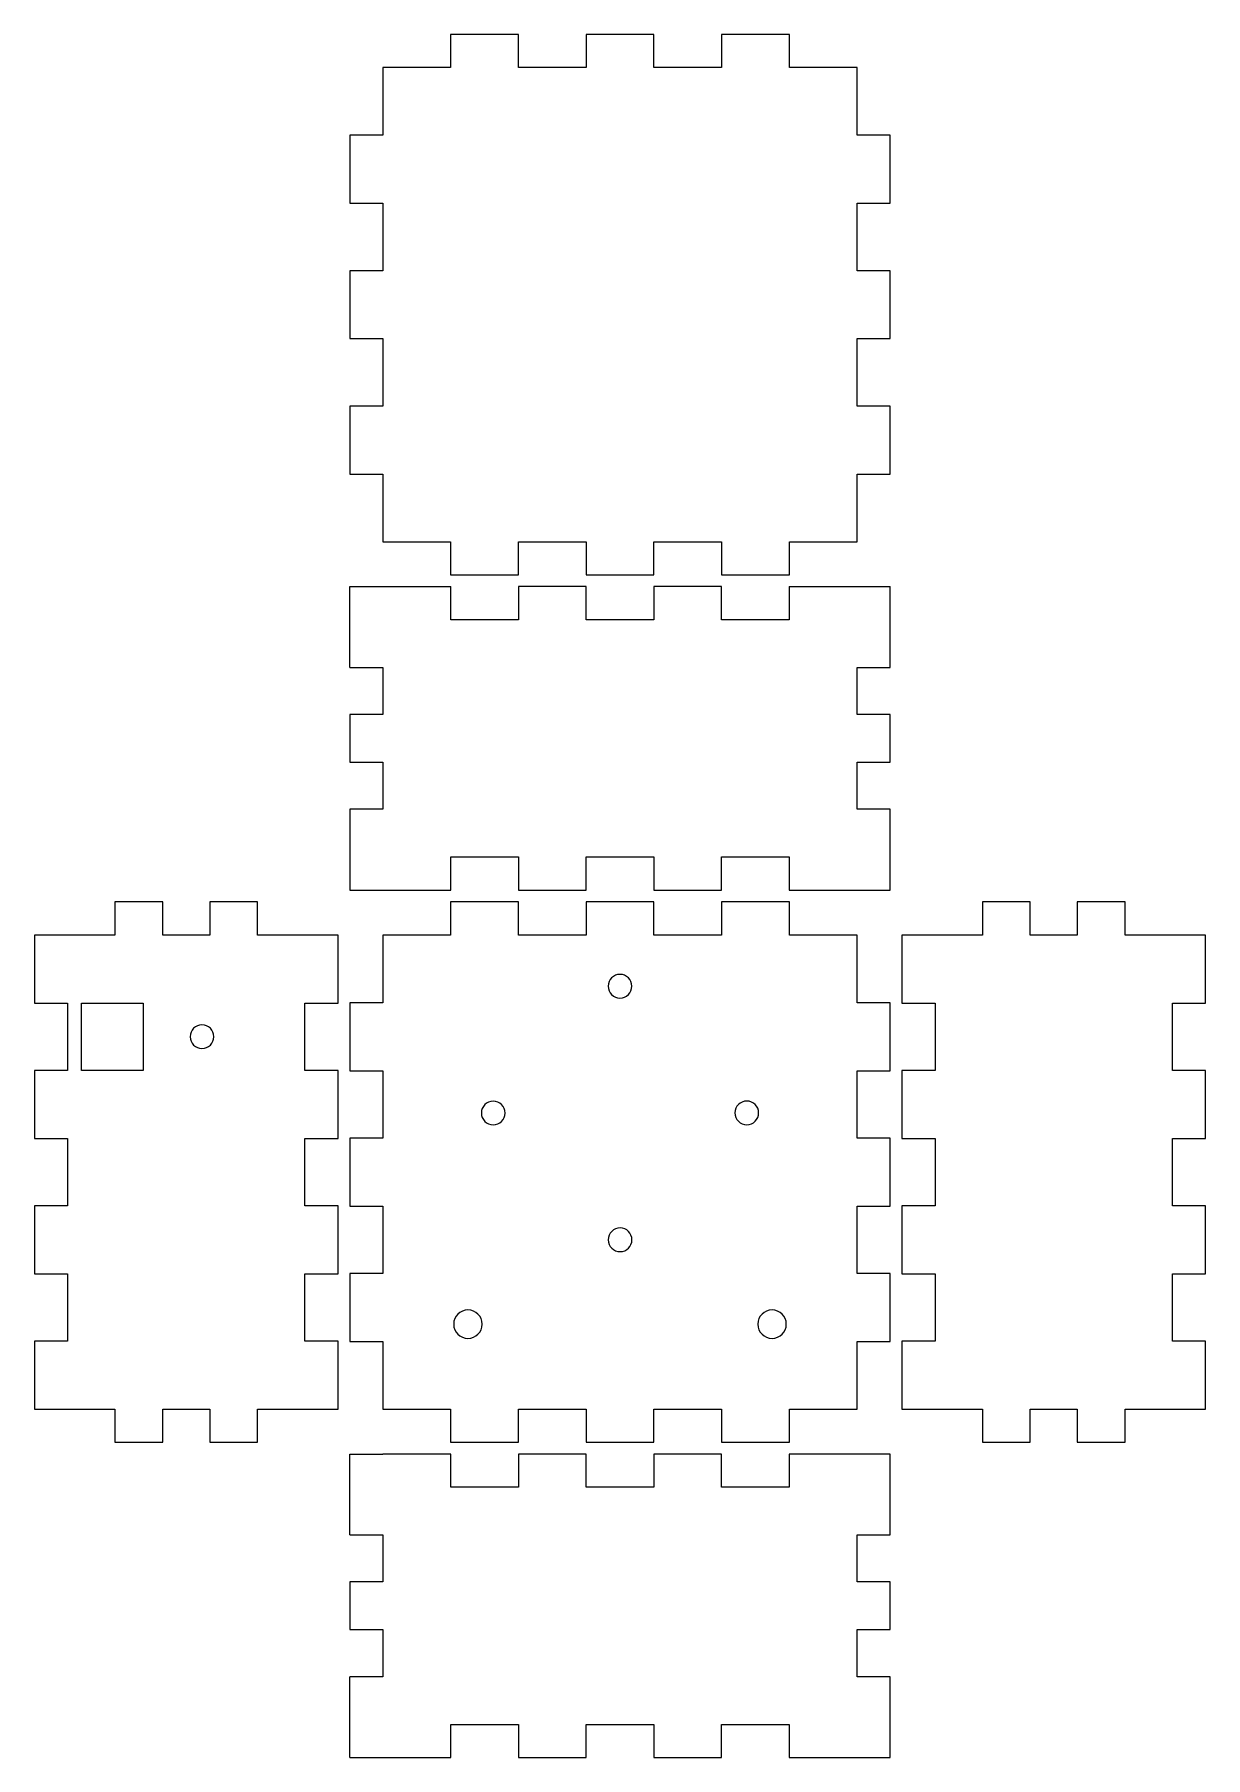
# Model space of a CAD drawing. Header units: inches. Extents: x 3 to 250, y 3 to 367.
import ezdxf

# ---------------------------------------------------------------- set-up
doc = ezdxf.new("R2010")
doc.units = ezdxf.units.IN
doc.header["$MEASUREMENT"] = 0
doc.layers.add('Layer 1', color=7, linetype='Continuous')

msp = doc.modelspace()

# ---------------------------------------------------------------- linework, layer by layer
at = {"layer": 'Layer 1', "color": 7, "lineweight": 5, "true_color": 0xffffff}
for points in [[(90.97, 366.83), (90.97, 359.83)], [(105.32, 366.83), (90.97, 366.83)], [(105.32, 359.83), (105.32, 366.83)], [(119.54, 366.83), (119.54, 359.83)], [(133.89, 366.83), (119.54, 366.83)], [(133.89, 359.83), (133.89, 366.83)], [(148.11, 366.83), (148.11, 359.83)], [(162.46, 366.83), (148.11, 366.83)], [(162.46, 359.83), (162.46, 366.83)], [(76.68, 359.83), (76.68, 345.54)], [(90.97, 359.83), (76.68, 359.83)], [(119.54, 359.83), (105.32, 359.83)], [(148.11, 359.83), (133.89, 359.83)], [(176.75, 359.83), (162.46, 359.83)], [(176.75, 345.54), (176.75, 359.83)], [(69.68, 345.54), (69.68, 331.19)], [(76.68, 345.54), (69.68, 345.54)], [(183.75, 345.54), (176.75, 345.54)], [(183.75, 331.19), (183.75, 345.54)], [(69.68, 331.19), (76.68, 331.19)], [(76.68, 331.19), (76.68, 316.97)], [(176.75, 316.97), (176.75, 331.19)], [(176.75, 331.19), (183.75, 331.19)], [(69.68, 316.97), (69.68, 302.62)], [(76.68, 316.97), (69.68, 316.97)], [(183.75, 316.97), (176.75, 316.97)], [(183.75, 302.62), (183.75, 316.97)], [(69.68, 302.62), (76.68, 302.62)], [(76.68, 302.62), (76.68, 288.4)], [(176.75, 288.4), (176.75, 302.62)], [(176.75, 302.62), (183.75, 302.62)], [(69.68, 288.4), (69.68, 274.05)], [(76.68, 288.4), (69.68, 288.4)], [(183.75, 288.4), (176.75, 288.4)], [(183.75, 274.05), (183.75, 288.4)], [(69.68, 274.05), (76.68, 274.05)], [(76.68, 274.05), (76.68, 259.76)], [(176.75, 259.76), (176.75, 274.05)], [(176.75, 274.05), (183.75, 274.05)], [(76.68, 259.76), (90.97, 259.76)], [(90.97, 259.76), (90.97, 252.76)], [(105.32, 252.76), (105.32, 259.76)], [(105.32, 259.76), (119.54, 259.76)], [(119.54, 259.76), (119.54, 252.76)], [(133.89, 252.76), (133.89, 259.76)], [(133.89, 259.76), (148.11, 259.76)], [(148.11, 259.76), (148.11, 252.76)], [(162.46, 252.76), (162.46, 259.76)], [(162.46, 259.76), (176.75, 259.76)], [(90.97, 252.76), (105.32, 252.76)], [(119.54, 252.76), (133.89, 252.76)], [(148.11, 252.76), (162.46, 252.76)], [(69.68, 243.29), (69.68, 250.29)], [(69.68, 250.29), (76.68, 250.29)], [(76.68, 250.29), (91.03, 250.29)], [(91.03, 243.29), (91.03, 250.29)], [(105.26, 250.29), (105.26, 243.29)], [(119.6, 250.29), (105.26, 250.29)], [(119.6, 243.29), (119.6, 250.29)], [(133.83, 250.29), (133.83, 243.29)], [(148.17, 250.29), (133.83, 250.29)], [(148.17, 243.29), (148.17, 250.29)], [(162.4, 250.29), (162.4, 243.29)], [(162.4, 250.29), (176.75, 250.29)], [(176.75, 250.29), (183.75, 250.29)], [(183.75, 243.29), (183.75, 250.29)], [(69.68, 233.22), (69.68, 243.29)], [(105.26, 243.29), (91.03, 243.29)], [(133.83, 243.29), (119.6, 243.29)], [(162.4, 243.29), (148.17, 243.29)], [(183.75, 233.22), (183.75, 243.29)], [(69.68, 233.22), (76.68, 233.22)], [(76.68, 233.22), (76.68, 223.29)], [(176.75, 223.29), (176.75, 233.22)], [(176.75, 233.22), (183.75, 233.22)], [(69.68, 223.29), (69.68, 213.22)], [(76.68, 223.29), (69.68, 223.29)], [(183.75, 223.29), (176.75, 223.29)], [(183.75, 213.22), (183.75, 223.29)], [(69.68, 213.22), (76.68, 213.22)], [(76.68, 213.22), (76.68, 203.29)], [(176.75, 203.29), (176.75, 213.22)], [(176.75, 213.22), (183.75, 213.22)], [(69.68, 203.29), (69.68, 193.22)], [(76.68, 203.29), (69.68, 203.29)], [(183.75, 203.29), (176.75, 203.29)], [(183.75, 193.22), (183.75, 203.29)], [(69.68, 193.22), (69.68, 186.22)], [(91.03, 186.22), (91.03, 193.22)], [(91.03, 193.22), (105.26, 193.22)], [(105.26, 193.22), (105.26, 186.22)], [(119.6, 186.22), (119.6, 193.22)], [(119.6, 193.22), (133.83, 193.22)], [(133.83, 193.22), (133.83, 186.22)], [(148.17, 186.22), (148.17, 193.22)], [(148.17, 193.22), (162.4, 193.22)], [(162.4, 193.22), (162.4, 186.22)], [(183.75, 186.22), (183.75, 193.22)], [(69.68, 186.22), (76.68, 186.22)], [(76.68, 186.22), (91.03, 186.22)], [(105.26, 186.22), (119.6, 186.22)], [(133.83, 186.22), (148.17, 186.22)], [(162.4, 186.22), (176.75, 186.22)], [(176.75, 186.22), (183.75, 186.22)], [(20.14, 183.75), (20.14, 176.75)], [(30.21, 183.75), (20.14, 183.75)], [(30.21, 176.75), (30.21, 183.75)], [(40.14, 183.75), (40.14, 176.75)], [(50.21, 183.75), (40.14, 183.75)], [(50.21, 176.75), (50.21, 183.75)], [(90.97, 183.75), (90.97, 176.75)], [(105.32, 183.75), (90.97, 183.75)], [(105.32, 176.75), (105.32, 183.75)], [(119.54, 183.75), (119.54, 176.75)], [(133.89, 183.75), (119.54, 183.75)], [(133.89, 176.75), (133.89, 183.75)], [(148.11, 183.75), (148.11, 176.75)], [(162.46, 183.75), (148.11, 183.75)], [(162.46, 176.75), (162.46, 183.75)], [(203.22, 183.75), (203.22, 176.75)], [(213.29, 183.75), (203.22, 183.75)], [(213.29, 176.75), (213.29, 183.75)], [(223.22, 183.75), (223.22, 176.75)], [(233.29, 183.75), (223.22, 183.75)], [(233.29, 176.75), (233.29, 183.75)], [(3.14, 176.75), (3.14, 162.4)], [(10.14, 176.75), (3.14, 176.75)], [(20.14, 176.75), (10.14, 176.75)], [(40.14, 176.75), (30.21, 176.75)], [(60.21, 176.75), (50.21, 176.75)], [(67.21, 176.75), (60.21, 176.75)], [(67.21, 162.4), (67.21, 176.75)], [(76.68, 176.75), (76.68, 162.46)], [(90.97, 176.75), (76.68, 176.75)], [(119.54, 176.75), (105.32, 176.75)], [(148.11, 176.75), (133.89, 176.75)], [(176.75, 176.75), (162.46, 176.75)], [(176.75, 162.46), (176.75, 176.75)], [(186.22, 176.75), (186.22, 162.4)], [(193.22, 176.75), (186.22, 176.75)], [(203.22, 176.75), (193.22, 176.75)], [(223.22, 176.75), (213.29, 176.75)], [(243.29, 176.75), (233.29, 176.75)], [(250.29, 176.75), (243.29, 176.75)], [(250.29, 162.4), (250.29, 176.75)], [(3.14, 162.4), (10.14, 162.4)], [(10.14, 162.4), (10.14, 148.17)], [(26.07, 148.17), (13.07, 148.17), (13.07, 162.4), (26.07, 162.4), (26.07, 148.17)], [(60.21, 148.17), (60.21, 162.4)], [(60.21, 162.4), (67.21, 162.4)], [(69.68, 162.46), (69.68, 148.11)], [(76.68, 162.46), (69.68, 162.46)], [(183.75, 162.46), (176.75, 162.46)], [(183.75, 148.11), (183.75, 162.46)], [(186.22, 162.4), (193.22, 162.4)], [(193.22, 162.4), (193.22, 148.17)], [(243.29, 148.17), (243.29, 162.4)], [(243.29, 162.4), (250.29, 162.4)], [(3.14, 148.17), (3.14, 133.83)], [(10.14, 148.17), (3.14, 148.17)], [(67.21, 148.17), (60.21, 148.17)], [(67.21, 133.83), (67.21, 148.17)], [(69.68, 148.11), (76.68, 148.11)], [(76.68, 148.11), (76.68, 133.89)], [(176.75, 133.89), (176.75, 148.11)], [(176.75, 148.11), (183.75, 148.11)], [(186.22, 148.17), (186.22, 133.83)], [(193.22, 148.17), (186.22, 148.17)], [(250.29, 148.17), (243.29, 148.17)], [(250.29, 133.83), (250.29, 148.17)], [(3.14, 133.83), (10.14, 133.83)], [(10.14, 133.83), (10.14, 119.6)], [(60.21, 119.6), (60.21, 133.83)], [(60.21, 133.83), (67.21, 133.83)], [(69.68, 133.89), (69.68, 119.54)], [(76.68, 133.89), (69.68, 133.89)], [(183.75, 133.89), (176.75, 133.89)], [(183.75, 119.54), (183.75, 133.89)], [(186.22, 133.83), (193.22, 133.83)], [(193.22, 133.83), (193.22, 119.6)], [(243.29, 119.6), (243.29, 133.83)], [(243.29, 133.83), (250.29, 133.83)], [(3.14, 119.6), (3.14, 105.26)], [(10.14, 119.6), (3.14, 119.6)], [(67.21, 119.6), (60.21, 119.6)], [(67.21, 105.26), (67.21, 119.6)], [(69.68, 119.54), (76.68, 119.54)], [(76.68, 119.54), (76.68, 105.32)], [(176.75, 105.32), (176.75, 119.54)], [(176.75, 119.54), (183.75, 119.54)], [(186.22, 119.6), (186.22, 105.26)], [(193.22, 119.6), (186.22, 119.6)], [(250.29, 119.6), (243.29, 119.6)], [(250.29, 105.26), (250.29, 119.6)], [(3.14, 105.26), (10.14, 105.26)], [(10.14, 105.26), (10.14, 91.03)], [(60.21, 91.03), (60.21, 105.26)], [(60.21, 105.26), (67.21, 105.26)], [(69.68, 105.32), (69.68, 90.97)], [(76.68, 105.32), (69.68, 105.32)], [(183.75, 105.32), (176.75, 105.32)], [(183.75, 90.97), (183.75, 105.32)], [(186.22, 105.26), (193.22, 105.26)], [(193.22, 105.26), (193.22, 91.03)], [(243.29, 91.03), (243.29, 105.26)], [(243.29, 105.26), (250.29, 105.26)], [(3.14, 91.03), (3.14, 76.68)], [(10.14, 91.03), (3.14, 91.03)], [(67.21, 91.03), (60.21, 91.03)], [(67.21, 76.68), (67.21, 91.03)], [(69.68, 90.97), (76.68, 90.97)], [(76.68, 90.97), (76.68, 76.68)], [(176.75, 76.68), (176.75, 90.97)], [(176.75, 90.97), (183.75, 90.97)], [(186.22, 91.03), (186.22, 76.68)], [(193.22, 91.03), (186.22, 91.03)], [(250.29, 91.03), (243.29, 91.03)], [(250.29, 76.68), (250.29, 91.03)], [(3.14, 76.68), (10.14, 76.68)], [(10.14, 76.68), (20.14, 76.68)], [(20.14, 76.68), (20.14, 69.68)], [(30.21, 69.68), (30.21, 76.68)], [(30.21, 76.68), (40.14, 76.68)], [(40.14, 76.68), (40.14, 69.68)], [(50.21, 69.68), (50.21, 76.68)], [(50.21, 76.68), (60.21, 76.68)], [(60.21, 76.68), (67.21, 76.68)], [(76.68, 76.68), (90.97, 76.68)], [(90.97, 76.68), (90.97, 69.68)], [(105.32, 69.68), (105.32, 76.68)], [(105.32, 76.68), (119.54, 76.68)], [(119.54, 76.68), (119.54, 69.68)], [(133.89, 69.68), (133.89, 76.68)], [(133.89, 76.68), (148.11, 76.68)], [(148.11, 76.68), (148.11, 69.68)], [(162.46, 69.68), (162.46, 76.68)], [(162.46, 76.68), (176.75, 76.68)], [(186.22, 76.68), (193.22, 76.68)], [(193.22, 76.68), (203.22, 76.68)], [(203.22, 76.68), (203.22, 69.68)], [(213.29, 69.68), (213.29, 76.68)], [(213.29, 76.68), (223.22, 76.68)], [(223.22, 76.68), (223.22, 69.68)], [(233.29, 69.68), (233.29, 76.68)], [(233.29, 76.68), (243.29, 76.68)], [(243.29, 76.68), (250.29, 76.68)], [(20.14, 69.68), (30.21, 69.68)], [(40.14, 69.68), (50.21, 69.68)], [(90.97, 69.68), (105.32, 69.68)], [(119.54, 69.68), (133.89, 69.68)], [(148.11, 69.68), (162.46, 69.68)], [(203.22, 69.68), (213.29, 69.68)], [(223.22, 69.68), (233.29, 69.68)], [(69.68, 60.21), (69.68, 67.21)], [(69.68, 67.21), (76.68, 67.21)], [(91.03, 67.21), (76.68, 67.21)], [(91.03, 60.21), (91.03, 67.21)], [(105.26, 67.21), (105.26, 60.21)], [(119.6, 67.21), (105.26, 67.21)], [(119.6, 60.21), (119.6, 67.21)], [(133.83, 67.21), (133.83, 60.21)], [(148.17, 67.21), (133.83, 67.21)], [(148.17, 60.21), (148.17, 67.21)], [(162.4, 67.21), (162.4, 60.21)], [(176.75, 67.21), (162.4, 67.21)], [(183.75, 67.21), (176.75, 67.21)], [(183.75, 60.21), (183.75, 67.21)], [(69.68, 50.14), (69.68, 60.21)], [(105.26, 60.21), (91.03, 60.21)], [(133.83, 60.21), (119.6, 60.21)], [(162.4, 60.21), (148.17, 60.21)], [(183.75, 50.14), (183.75, 60.21)], [(69.68, 50.14), (76.68, 50.14)], [(76.68, 50.14), (76.68, 40.21)], [(176.75, 40.21), (176.75, 50.14)], [(176.75, 50.14), (183.75, 50.14)], [(69.68, 40.21), (69.68, 30.14)], [(76.68, 40.21), (69.68, 40.21)], [(183.75, 40.21), (176.75, 40.21)], [(183.75, 30.14), (183.75, 40.21)], [(69.68, 30.14), (76.68, 30.14)], [(76.68, 30.14), (76.68, 20.21)], [(176.75, 20.21), (176.75, 30.14)], [(176.75, 30.14), (183.75, 30.14)], [(69.68, 10.14), (69.68, 20.21)], [(76.68, 20.21), (69.68, 20.21)], [(183.75, 20.21), (176.75, 20.21)], [(183.75, 10.14), (183.75, 20.21)], [(69.68, 3.14), (69.68, 10.14)], [(91.03, 3.14), (91.03, 10.14)], [(91.03, 10.14), (105.26, 10.14)], [(105.26, 10.14), (105.26, 3.14)], [(119.6, 3.14), (119.6, 10.14)], [(119.6, 10.14), (133.83, 10.14)], [(133.83, 10.14), (133.83, 3.14)], [(148.17, 3.14), (148.17, 10.14)], [(148.17, 10.14), (162.4, 10.14)], [(162.4, 10.14), (162.4, 3.14)], [(183.75, 3.14), (183.75, 10.14)], [(69.68, 3.14), (76.68, 3.14)], [(76.68, 3.14), (91.03, 3.14)], [(105.26, 3.14), (119.6, 3.14)], [(133.83, 3.14), (148.17, 3.14)], [(162.4, 3.14), (176.75, 3.14)], [(176.75, 3.14), (183.75, 3.14)]]:
    msp.add_lwpolyline(points, dxfattribs=at)
for points in [[(129.21, 165.95), (129.21, 164.57), (128.1, 163.45), (126.71, 163.45), (125.33, 163.45), (124.21, 164.57), (124.21, 165.95), (124.21, 167.33), (125.33, 168.45), (126.71, 168.45), (128.1, 168.45), (129.21, 167.33), (129.21, 165.95)], [(41, 155.29), (41, 153.91), (39.88, 152.79), (38.5, 152.79), (37.11, 152.79), (36, 153.91), (36, 155.29), (36, 156.67), (37.11, 157.79), (38.5, 157.79), (39.88, 157.79), (41, 156.67), (41, 155.29)], [(99.96, 136.68), (98.58, 136.68), (97.46, 137.8), (97.46, 139.18), (97.46, 140.56), (98.58, 141.68), (99.96, 141.68), (101.34, 141.68), (102.46, 140.56), (102.46, 139.18), (102.46, 137.8), (101.34, 136.68), (99.96, 136.68)], [(153.47, 136.7), (152.09, 136.7), (150.97, 137.81), (150.97, 139.2), (150.97, 140.58), (152.09, 141.7), (153.47, 141.7), (154.85, 141.7), (155.97, 140.58), (155.97, 139.2), (155.97, 137.81), (154.85, 136.7), (153.47, 136.7)], [(129.23, 112.43), (129.23, 111.05), (128.11, 109.93), (126.73, 109.93), (125.35, 109.93), (124.23, 111.05), (124.23, 112.43), (124.23, 113.81), (125.35, 114.93), (126.73, 114.93), (128.11, 114.93), (129.23, 113.81), (129.23, 112.43)], [(97.62, 94.62), (97.62, 92.96), (96.27, 91.62), (94.62, 91.62), (92.96, 91.62), (91.62, 92.96), (91.62, 94.62), (91.62, 96.27), (92.96, 97.62), (94.62, 97.62), (96.27, 97.62), (97.62, 96.27), (97.62, 94.62)], [(161.81, 94.62), (161.81, 92.96), (160.47, 91.62), (158.81, 91.62), (157.16, 91.62), (155.81, 92.96), (155.81, 94.62), (155.81, 96.27), (157.16, 97.62), (158.81, 97.62), (160.47, 97.62), (161.81, 96.27), (161.81, 94.62)]]:
    msp.add_open_spline(points, degree=3, knots=[0, 0, 0, 0, 1, 1, 1, 2, 2, 2, 3, 3, 3, 4, 4, 4, 4], dxfattribs=at)

doc.saveas('drawing.dxf')
